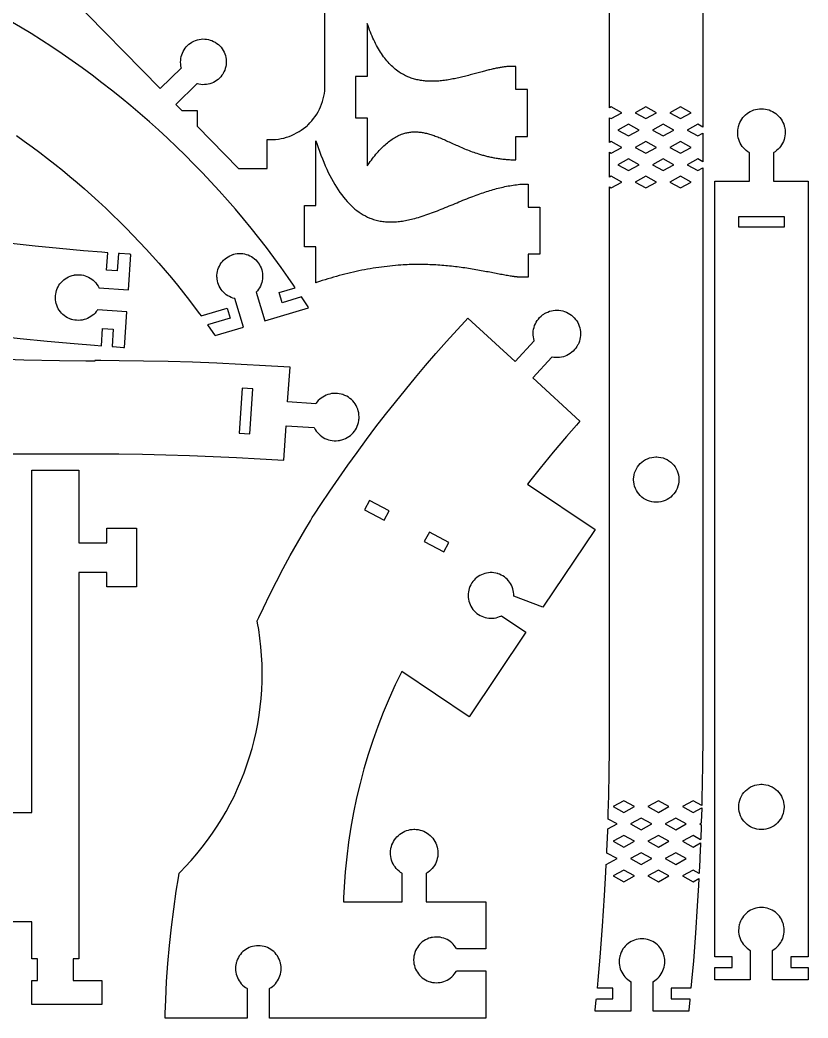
# Model space of a CAD drawing. Extents: x 0 to 398, y 0 to 295.
# Drawn here: x 257.1 to 393.6, y 0 to 172.9 of the extents above; entities that cross this region are included whole.
import ezdxf

# ---------------------------------------------------------------- set-up
doc = ezdxf.new("R2010")
doc.units = 0
doc.layers.get('0').update_dxf_attribs({"linetype": 'CONTINUOUS'})

msp = doc.modelspace()

# ---------------------------------------------------------------- linework, layer by layer
at = {"color": 0}
for points in [[(265.671, 177.1), (281.431, 160.989), (285.09, 164.568), (285.068, 164.649), (285.015, 164.894), (284.969, 165.222), (284.951, 165.55), (284.96, 165.874), (284.994, 166.196), (285.056, 166.511), (285.14, 166.819), (285.251, 167.121), (285.385, 167.411), (285.543, 167.69), (285.722, 167.957), (285.925, 168.208), (286.149, 168.444), (286.393, 168.663), (286.657, 168.862), (286.868, 169), (286.94, 169.042), (287.013, 169.083), (287.237, 169.196), (287.543, 169.322), (287.856, 169.422), (288.172, 169.496), (288.492, 169.543), (288.813, 169.564), (289.133, 169.558), (289.451, 169.526), (289.767, 169.469), (290.076, 169.388), (290.379, 169.281), (290.674, 169.149), (290.958, 168.992), (291.232, 168.81), (291.49, 168.604), (291.676, 168.435), (291.735, 168.375), (291.793, 168.315), (291.96, 168.125), (292.158, 167.861), (292.335, 167.585), (292.485, 167.297), (292.611, 167), (292.711, 166.694), (292.786, 166.382), (292.836, 166.067), (292.861, 165.747), (292.858, 165.426), (292.831, 165.106), (292.778, 164.788), (292.697, 164.472), (292.59, 164.164), (292.456, 163.861), (292.339, 163.638), (292.296, 163.567), (292.251, 163.494), (292.11, 163.288), (291.906, 163.026), (291.682, 162.788), (291.44, 162.569), (291.185, 162.374), (290.914, 162.199), (290.632, 162.047), (290.338, 161.921), (290.035, 161.817), (289.724, 161.737), (289.407, 161.683), (289.085, 161.656), (288.761, 161.654), (288.433, 161.681), (288.107, 161.733), (287.862, 161.792), (287.782, 161.815), (284.124, 158.236), (285.179, 157.156), (287.826, 157.156), (287.826, 154.45), (294.961, 147.156), (299.958, 147.156), (299.958, 152.15), (300.081, 152.143), (300.444, 152.133), (300.928, 152.142), (301.41, 152.175), (301.886, 152.232), (302.358, 152.313), (302.825, 152.417), (303.286, 152.544), (303.739, 152.696), (304.183, 152.869), (304.619, 153.067), (305.044, 153.285), (305.46, 153.525), (305.862, 153.786), (306.253, 154.068), (306.629, 154.372), (306.903, 154.612), (306.992, 154.696), (307.081, 154.779), (307.338, 155.039), (307.662, 155.396), (307.968, 155.768), (308.254, 156.156), (308.519, 156.554), (308.763, 156.967), (308.985, 157.389), (309.185, 157.822), (309.364, 158.265), (309.519, 158.717), (309.651, 159.176), (309.761, 159.643), (309.847, 160.115), (309.908, 160.594), (309.946, 161.076), (309.958, 161.44), (309.958, 161.563), (309.958, 180.447)], [(375.421, 181.286), (375.421, 154.311), (374.533, 154.79), (372.69, 153.794), (374.533, 152.799), (375.421, 153.279), (375.421, 148.311), (374.533, 148.79), (372.69, 147.794), (374.533, 146.799), (375.421, 147.279), (375.421, 147.279), (375.421, 50.5636), (375.421, 48.8426), (375.372, 43.6796), (375.263, 37.9439), (375.231, 36.7969), (373.708, 37.62), (371.865, 36.624), (373.708, 35.6282), (375.221, 36.4461), (375.215, 36.2232), (375.146, 33.9943), (375.139, 33.7714), (374.865, 33.624), (375.129, 33.4821), (375.121, 33.2671), (375.042, 31.1183), (375.033, 30.9033), (373.708, 31.62), (371.865, 30.624), (373.708, 29.6282), (375.011, 30.3325), (375.001, 30.1082), (374.906, 27.8642), (374.894, 27.6397), (374.865, 27.624), (374.893, 27.6092), (374.883, 27.3957), (374.779, 25.26), (374.769, 25.0465), (373.708, 25.62), (371.865, 24.624), (373.708, 23.6282), (374.724, 24.1772), (374.661, 22.9904), (374.45, 19.4308), (374.132, 14.6875), (373.768, 9.94726), (373.468, 6.39426), (373.36, 5.21056), (369.946, 5.21056), (369.946, 3.36057), (373.188, 3.36057), (373.171, 3.18138), (372.997, 1.38971), (372.979, 1.21056), (366.796, 1.21056), (366.796, 6.32937), (366.869, 6.37011), (367.082, 6.50472), (367.349, 6.70085), (367.596, 6.91629), (367.821, 7.14947), (368.026, 7.39887), (368.21, 7.66308), (368.371, 7.94043), (368.508, 8.22949), (368.622, 8.52869), (368.713, 8.83658), (368.776, 9.15158), (368.815, 9.47217), (368.828, 9.79682), (368.813, 10.124), (368.771, 10.4523), (368.721, 10.699), (368.7, 10.78), (368.679, 10.8611), (368.603, 11.1007), (368.479, 11.408), (368.333, 11.701), (368.164, 11.9786), (367.975, 12.2398), (367.765, 12.4836), (367.536, 12.7089), (367.292, 12.9149), (367.031, 13.1004), (366.756, 13.2645), (366.467, 13.4061), (366.165, 13.5242), (365.854, 13.6178), (365.535, 13.686), (365.206, 13.7277), (364.954, 13.7417), (364.871, 13.7417), (364.787, 13.7417), (364.536, 13.7277), (364.208, 13.686), (363.888, 13.6178), (363.576, 13.5242), (363.276, 13.4061), (362.987, 13.2645), (362.711, 13.1004), (362.45, 12.9149), (362.206, 12.7089), (361.978, 12.4836), (361.768, 12.2398), (361.578, 11.9786), (361.41, 11.701), (361.263, 11.408), (361.14, 11.1007), (361.063, 10.8611), (361.042, 10.78), (361.021, 10.699), (360.971, 10.4523), (360.929, 10.124), (360.915, 9.79682), (360.926, 9.47217), (360.965, 9.15158), (361.031, 8.83658), (361.119, 8.52869), (361.233, 8.22949), (361.372, 7.94043), (361.532, 7.66308), (361.715, 7.39887), (361.921, 7.14947), (362.147, 6.91629), (362.393, 6.70085), (362.66, 6.50472), (362.874, 6.37011), (362.946, 6.32937), (362.946, 1.21056), (356.747, 1.21056), (356.765, 1.38971), (356.946, 3.18138), (356.963, 3.36057), (359.796, 3.36057), (359.796, 5.21056), (357.14, 5.21056), (357.267, 6.54579), (357.614, 10.5542), (358.028, 15.9025), (358.382, 21.2551), (358.611, 25.2721), (358.678, 26.6115), (360.55, 27.624), (358.771, 28.586), (358.787, 28.9333), (358.929, 32.4075), (358.943, 32.755), (360.55, 33.624), (359.003, 34.461), (359.036, 35.4671), (359.119, 38.4857), (359.203, 42.5113), (359.254, 46.5372), (359.271, 49.5571), (359.271, 50.5636), (359.271, 143.94), (359.533, 143.799), (361.375, 144.794), (359.533, 145.79), (359.271, 145.649), (359.271, 149.94), (359.533, 149.799), (361.375, 150.794), (359.533, 151.79), (359.271, 151.649), (359.271, 155.94), (359.533, 155.799), (361.375, 156.794), (359.533, 157.79), (359.271, 157.649), (359.271, 181.286)], [(256.51, 152.829), (257.868, 151.868), (259.214, 150.893), (260.547, 149.9), (261.868, 148.893), (263.176, 147.869), (264.472, 146.831), (265.754, 145.775), (267.024, 144.706), (268.281, 143.621), (269.524, 142.521), (270.753, 141.406), (271.969, 140.275), (273.171, 139.131), (274.36, 137.972), (275.535, 136.798), (276.694, 135.61), (277.84, 134.408), (278.972, 133.192), (280.089, 131.962), (281.19, 130.718), (282.278, 129.46), (283.35, 128.189), (284.408, 126.904), (285.45, 125.606), (286.476, 124.295), (287.487, 122.97), (288.236, 121.969), (288.483, 121.633), (292.999, 122.977), (293.526, 121.204), (289.633, 120.045), (289.743, 119.891), (290.826, 118.344), (290.933, 118.189), (295.824, 119.644), (294.346, 124.609), (294.264, 124.627), (294.021, 124.696), (293.71, 124.808), (293.412, 124.944), (293.129, 125.103), (292.861, 125.283), (292.61, 125.484), (292.376, 125.704), (292.162, 125.942), (291.968, 126.196), (291.794, 126.466), (291.643, 126.749), (291.514, 127.045), (291.41, 127.353), (291.331, 127.671), (291.276, 127.998), (291.254, 128.248), (291.251, 128.332), (291.249, 128.415), (291.253, 128.667), (291.283, 128.997), (291.34, 129.319), (291.422, 129.633), (291.531, 129.938), (291.661, 130.231), (291.815, 130.512), (291.992, 130.78), (292.189, 131.032), (292.407, 131.268), (292.643, 131.486), (292.897, 131.685), (293.168, 131.863), (293.456, 132.02), (293.76, 132.154), (293.996, 132.239), (294.076, 132.263), (294.157, 132.287), (294.401, 132.345), (294.728, 132.398), (295.054, 132.425), (295.379, 132.424), (295.701, 132.396), (296.018, 132.343), (296.329, 132.264), (296.632, 132.161), (296.925, 132.033), (297.208, 131.882), (297.479, 131.708), (297.735, 131.512), (297.976, 131.294), (298.2, 131.055), (298.406, 130.796), (298.547, 130.588), (298.592, 130.516), (298.635, 130.445), (298.751, 130.222), (298.886, 129.92), (298.993, 129.61), (299.074, 129.295), (299.129, 128.977), (299.157, 128.657), (299.158, 128.336), (299.135, 128.017), (299.085, 127.701), (299.01, 127.389), (298.91, 127.083), (298.785, 126.786), (298.633, 126.498), (298.458, 126.221), (298.26, 125.957), (298.094, 125.767), (298.036, 125.707), (299.514, 120.742), (307.118, 123.005), (307.017, 123.163), (305.999, 124.729), (305.896, 124.885), (302.556, 123.891), (302.028, 125.664), (304.819, 126.494), (304.518, 126.937), (303.604, 128.257), (302.367, 130.001), (301.106, 131.727), (299.821, 133.434), (298.514, 135.122), (297.183, 136.79), (295.832, 138.439), (294.457, 140.068), (293.06, 141.678), (291.642, 143.267), (290.201, 144.835), (288.74, 146.383), (287.257, 147.911), (285.754, 149.418), (284.229, 150.903), (282.685, 152.367), (281.121, 153.81), (279.536, 155.229), (277.931, 156.628), (276.307, 158.004), (274.664, 159.358), (273.001, 160.689), (271.321, 161.997), (269.621, 163.282), (267.903, 164.544), (266.167, 165.782), (264.411, 166.997), (262.64, 168.188), (260.85, 169.354), (259.043, 170.496), (257.219, 171.614), (255.842, 172.436)], [(252.453, 118.225), (257.142, 117.712), (261.835, 117.243), (266.532, 116.819), (270.06, 116.528), (271.235, 116.439), (271.438, 119.417), (273.283, 119.291), (273.081, 116.303), (273.258, 116.29), (275.046, 116.165), (275.225, 116.152), (275.642, 122.288), (270.535, 122.635), (270.489, 122.565), (270.34, 122.362), (270.126, 122.11), (269.896, 121.878), (269.647, 121.668), (269.385, 121.48), (269.108, 121.315), (268.821, 121.174), (268.524, 121.056), (268.217, 120.963), (267.904, 120.894), (267.585, 120.851), (267.263, 120.834), (266.938, 120.844), (266.612, 120.881), (266.287, 120.945), (266.044, 121.011), (265.965, 121.038), (265.886, 121.064), (265.653, 121.157), (265.354, 121.3), (265.072, 121.466), (264.806, 121.654), (264.558, 121.861), (264.329, 122.087), (264.119, 122.329), (263.931, 122.588), (263.764, 122.861), (263.619, 123.147), (263.497, 123.444), (263.4, 123.752), (263.328, 124.069), (263.281, 124.393), (263.261, 124.724), (263.265, 124.975), (263.271, 125.059), (263.276, 125.142), (263.307, 125.392), (263.371, 125.717), (263.461, 126.032), (263.575, 126.336), (263.714, 126.628), (263.875, 126.906), (264.057, 127.17), (264.26, 127.417), (264.482, 127.648), (264.722, 127.86), (264.979, 128.053), (265.253, 128.225), (265.542, 128.374), (265.843, 128.501), (266.158, 128.602), (266.403, 128.663), (266.485, 128.678), (266.567, 128.694), (266.817, 128.726), (267.147, 128.746), (267.475, 128.739), (267.797, 128.704), (268.115, 128.644), (268.425, 128.558), (268.726, 128.448), (269.017, 128.314), (269.296, 128.157), (269.561, 127.977), (269.813, 127.777), (270.047, 127.555), (270.265, 127.314), (270.463, 127.053), (270.64, 126.774), (270.761, 126.552), (270.796, 126.477), (275.903, 126.129), (276.321, 132.265), (276.142, 132.277), (274.354, 132.403), (274.176, 132.416), (273.972, 129.418), (272.126, 129.543), (272.331, 132.553), (271.282, 132.633), (268.138, 132.891), (263.949, 133.265), (259.763, 133.677), (255.582, 134.124)], [(172.544, 97.7147), (270.165, 97.7147), (271.186, 97.7147), (274.249, 97.6974), (278.332, 97.6453), (282.414, 97.5585), (286.496, 97.4369), (290.575, 97.2807), (294.654, 97.0899), (298.731, 96.8642), (301.787, 96.6733), (302.807, 96.6039), (303.214, 102.59), (308.083, 102.259), (308.122, 102.182), (308.25, 101.957), (308.439, 101.673), (308.649, 101.409), (308.876, 101.165), (309.122, 100.941), (309.385, 100.739), (309.661, 100.559), (309.951, 100.402), (310.253, 100.269), (310.565, 100.16), (310.885, 100.077), (311.213, 100.019), (311.546, 99.9881), (311.883, 99.9844), (312.222, 100.009), (312.479, 100.045), (312.564, 100.062), (312.647, 100.079), (312.899, 100.144), (313.222, 100.252), (313.532, 100.384), (313.828, 100.541), (314.107, 100.72), (314.371, 100.92), (314.617, 101.14), (314.844, 101.379), (315.051, 101.635), (315.239, 101.907), (315.403, 102.195), (315.544, 102.496), (315.661, 102.809), (315.753, 103.133), (315.818, 103.468), (315.85, 103.724), (315.857, 103.81), (315.862, 103.896), (315.865, 104.155), (315.846, 104.495), (315.799, 104.829), (315.725, 105.155), (315.626, 105.473), (315.501, 105.78), (315.354, 106.075), (315.183, 106.357), (314.99, 106.624), (314.776, 106.875), (314.542, 107.109), (314.289, 107.324), (314.017, 107.52), (313.728, 107.693), (313.422, 107.844), (313.182, 107.942), (313.101, 107.97), (313.019, 107.998), (312.771, 108.069), (312.438, 108.139), (312.103, 108.181), (311.768, 108.195), (311.436, 108.183), (311.108, 108.143), (310.785, 108.078), (310.467, 107.986), (310.158, 107.87), (309.86, 107.729), (309.574, 107.565), (309.299, 107.377), (309.039, 107.165), (308.796, 106.932), (308.571, 106.676), (308.414, 106.471), (308.365, 106.399), (303.494, 106.731), (303.901, 112.717), (302.847, 112.789), (299.681, 112.986), (295.457, 113.22), (291.232, 113.417), (287.006, 113.579), (282.778, 113.704), (278.55, 113.794), (274.321, 113.847), (271.147, 113.865), (270.09, 113.865), (270.09, 113.796), (268.554, 113.796), (263.947, 113.836), (257.806, 113.954), (251.669, 114.151)], [(221.599, 35.6019), (259.175, 35.6019), (259.175, 94.8979), (267.325, 94.8979), (267.325, 82.3236), (272.175, 82.3236), (272.175, 84.8236), (277.325, 84.8236), (277.325, 74.6736), (277.325, 74.6736), (272.175, 74.6736), (272.175, 77.1736), (267.325, 77.1736), (267.325, 10.2494), (266.325, 10.2494), (266.325, 6.50846), (271.325, 6.50846), (271.325, 2.35846), (259.175, 2.35846), (259.175, 6.50846), (260.175, 6.50846), (260.175, 10.2494), (259.175, 10.2494), (259.175, 16.6707), (221.599, 16.6707)]]:
    msp.add_lwpolyline(points, dxfattribs=at)
for points in [[(317.271, 172.268), (317.271, 163.063), (315.271, 163.063), (315.271, 155.913), (317.271, 155.913), (317.271, 147.585), (317.285, 147.604), (317.289, 147.611), (317.303, 147.631), (317.307, 147.638), (317.317, 147.65), (317.321, 147.657), (317.325, 147.664), (317.331, 147.671), (317.335, 147.676), (317.339, 147.683), (317.353, 147.704), (317.357, 147.71), (317.371, 147.731), (317.375, 147.736), (317.385, 147.75), (317.389, 147.757), (317.403, 147.776), (317.407, 147.783), (317.601, 148.063), (317.796, 148.335), (317.992, 148.6), (318.186, 148.858), (318.382, 149.11), (318.579, 149.356), (318.775, 149.593), (318.972, 149.825), (319.169, 150.049), (319.367, 150.267), (319.565, 150.476), (319.764, 150.681), (319.964, 150.876), (320.162, 151.067), (320.362, 151.249), (320.564, 151.425), (320.764, 151.593), (320.965, 151.754), (321.167, 151.91), (321.369, 152.057), (321.572, 152.197), (321.776, 152.329), (321.979, 152.456), (322.183, 152.575), (322.389, 152.686), (322.594, 152.79), (322.8, 152.888), (323.006, 152.978), (323.213, 153.06), (323.421, 153.136), (323.592, 153.192), (323.764, 153.243), (323.938, 153.29), (324.11, 153.332), (324.283, 153.368), (324.458, 153.399), (324.633, 153.425), (324.808, 153.447), (324.985, 153.464), (325.161, 153.476), (325.338, 153.485), (325.515, 153.487), (325.694, 153.486), (325.874, 153.481), (326.054, 153.471), (326.235, 153.456), (326.417, 153.438), (326.599, 153.415), (326.782, 153.388), (326.965, 153.357), (327.151, 153.322), (327.338, 153.283), (327.524, 153.24), (327.713, 153.193), (327.901, 153.143), (328.09, 153.089), (328.282, 153.032), (328.474, 152.971), (328.667, 152.906), (328.861, 152.837), (329.057, 152.765), (329.271, 152.685), (329.485, 152.601), (329.701, 152.515), (329.919, 152.425), (330.139, 152.333), (330.36, 152.237), (330.582, 152.142), (330.807, 152.042), (331.032, 151.942), (331.26, 151.839), (331.49, 151.736), (331.721, 151.631), (331.956, 151.525), (332.19, 151.418), (332.428, 151.311), (332.667, 151.203), (332.908, 151.096), (333.153, 150.987), (333.399, 150.881), (333.646, 150.772), (333.897, 150.667), (334.15, 150.56), (334.404, 150.456), (334.661, 150.353), (334.922, 150.25), (335.183, 150.15), (335.449, 150.051), (335.715, 149.954), (335.986, 149.86), (336.258, 149.768), (336.533, 149.679), (336.706, 149.625), (336.878, 149.574), (337.051, 149.522), (337.225, 149.471), (337.401, 149.422), (337.578, 149.375), (337.756, 149.328), (337.935, 149.283), (338.114, 149.239), (338.294, 149.197), (338.478, 149.156), (338.66, 149.115), (338.844, 149.078), (339.031, 149.04), (339.217, 149.004), (339.404, 148.971), (339.593, 148.938), (339.783, 148.907), (339.974, 148.878), (340.167, 148.849), (340.36, 148.822), (340.554, 148.797), (340.75, 148.775), (340.946, 148.753), (341.144, 148.733), (341.343, 148.715), (341.544, 148.699), (341.746, 148.683), (341.949, 148.671), (342.151, 148.66), (342.153, 148.66), (342.153, 148.66), (343.021, 148.66), (343.021, 152.66), (345.021, 152.66), (345.021, 160.81), (343.021, 160.81), (343.021, 164.81), (342.156, 164.81), (342.018, 164.808), (341.879, 164.804), (341.736, 164.797), (341.59, 164.788), (341.443, 164.776), (341.292, 164.761), (341.138, 164.744), (340.982, 164.725), (340.822, 164.704), (340.661, 164.681), (340.497, 164.654), (340.331, 164.626), (340.161, 164.596), (339.99, 164.564), (339.817, 164.531), (339.64, 164.494), (339.463, 164.457), (339.282, 164.418), (339.099, 164.376), (338.914, 164.335), (338.728, 164.29), (338.539, 164.244), (338.347, 164.199), (338.154, 164.15), (337.96, 164.1), (337.763, 164.05), (337.564, 163.999), (337.364, 163.946), (337.161, 163.892), (336.958, 163.837), (336.753, 163.782), (336.519, 163.718), (336.285, 163.654), (336.049, 163.59), (335.81, 163.526), (335.571, 163.462), (335.331, 163.397), (335.088, 163.333), (334.846, 163.271), (334.601, 163.207), (334.356, 163.144), (334.111, 163.083), (333.864, 163.022), (333.617, 162.962), (333.369, 162.904), (333.121, 162.847), (332.874, 162.793), (332.625, 162.739), (332.376, 162.688), (332.128, 162.638), (331.879, 162.59), (331.631, 162.544), (331.383, 162.503), (331.136, 162.462), (330.889, 162.425), (330.643, 162.39), (330.397, 162.358), (330.151, 162.331), (329.908, 162.306), (329.665, 162.283), (329.424, 162.267), (329.183, 162.253), (328.954, 162.243), (328.726, 162.237), (328.5, 162.235), (328.275, 162.236), (328.051, 162.242), (327.829, 162.251), (327.608, 162.265), (327.389, 162.282), (327.171, 162.303), (326.954, 162.328), (326.739, 162.358), (326.526, 162.39), (326.314, 162.428), (326.104, 162.469), (325.896, 162.515), (325.69, 162.565), (325.485, 162.619), (325.282, 162.678), (325.081, 162.74), (324.882, 162.808), (324.685, 162.879), (324.489, 162.956), (324.294, 163.036), (324.103, 163.121), (323.912, 163.21), (323.725, 163.304), (323.539, 163.401), (323.356, 163.506), (323.174, 163.612), (322.994, 163.725), (322.817, 163.843), (322.589, 164.001), (322.364, 164.169), (322.142, 164.343), (321.924, 164.526), (321.71, 164.715), (321.497, 164.913), (321.289, 165.118), (321.085, 165.331), (320.883, 165.55), (320.686, 165.778), (320.49, 166.013), (320.3, 166.254), (320.111, 166.504), (319.926, 166.761), (319.746, 167.025), (319.567, 167.297), (319.392, 167.575), (319.221, 167.861), (319.053, 168.154), (318.888, 168.456), (318.726, 168.763), (318.567, 169.078), (318.412, 169.4), (318.26, 169.729), (318.111, 170.065), (317.967, 170.408), (317.824, 170.758), (317.685, 171.115), (317.549, 171.479), (317.417, 171.85), (317.285, 172.226), (317.285, 172.228), (317.283, 172.231), (317.283, 172.232), (317.282, 172.233), (317.282, 172.235), (317.282, 172.236), (317.281, 172.237), (317.281, 172.24), (317.279, 172.242), (317.279, 172.243), (317.279, 172.244), (317.278, 172.246), (317.278, 172.247), (317.276, 172.25), (317.276, 172.251), (317.276, 172.253), (317.275, 172.254), (317.275, 172.256), (317.275, 172.257), (317.274, 172.258), (317.274, 172.26), (317.272, 172.263), (317.272, 172.264), (317.272, 172.265), (317.271, 172.267), (317.271, 172.268)], [(363.69, 156.794), (365.533, 155.799), (367.375, 156.794), (365.533, 157.79), (363.69, 156.794)], [(371.533, 155.799), (373.375, 156.794), (371.533, 157.79), (369.69, 156.794), (371.533, 155.799)], [(380.486, 8.76828), (380.486, 10.6183), (377.486, 10.6183), (377.486, 144.96), (383.486, 144.96), (383.486, 149.842), (383.411, 149.885), (383.196, 150.028), (382.925, 150.236), (382.676, 150.462), (382.447, 150.707), (382.242, 150.968), (382.057, 151.243), (381.897, 151.531), (381.76, 151.831), (381.647, 152.14), (381.56, 152.46), (381.499, 152.785), (381.463, 153.115), (381.454, 153.45), (381.474, 153.786), (381.521, 154.124), (381.575, 154.376), (381.597, 154.46), (381.621, 154.543), (381.701, 154.789), (381.832, 155.104), (381.985, 155.404), (382.161, 155.688), (382.358, 155.956), (382.576, 156.206), (382.813, 156.436), (383.067, 156.646), (383.336, 156.836), (383.619, 157.004), (383.918, 157.149), (384.228, 157.269), (384.549, 157.364), (384.878, 157.435), (385.217, 157.476), (385.475, 157.49), (385.561, 157.49), (385.647, 157.49), (385.906, 157.476), (386.243, 157.435), (386.574, 157.364), (386.893, 157.269), (387.204, 157.149), (387.501, 157.004), (387.786, 156.836), (388.056, 156.646), (388.308, 156.436), (388.546, 156.206), (388.763, 155.956), (388.96, 155.688), (389.136, 155.404), (389.29, 155.104), (389.419, 154.789), (389.501, 154.543), (389.524, 154.46), (389.546, 154.376), (389.6, 154.124), (389.647, 153.786), (389.667, 153.45), (389.658, 153.115), (389.624, 152.785), (389.561, 152.46), (389.474, 152.14), (389.361, 151.831), (389.225, 151.531), (389.064, 151.243), (388.881, 150.968), (388.674, 150.707), (388.446, 150.462), (388.196, 150.236), (387.926, 150.028), (387.71, 149.885), (387.636, 149.842), (387.636, 144.96), (393.636, 144.96), (393.636, 10.6183), (390.636, 10.6183), (390.636, 8.76828), (393.636, 8.76828), (393.636, 6.61828), (387.486, 6.61828), (387.486, 11.7371), (387.558, 11.7778), (387.771, 11.9124), (388.037, 12.1086), (388.285, 12.3239), (388.511, 12.5572), (388.717, 12.8066), (388.9, 13.0708), (389.06, 13.3481), (389.199, 13.6372), (389.313, 13.9364), (389.401, 14.2443), (389.465, 14.5593), (389.504, 14.8799), (389.517, 15.2044), (389.503, 15.5318), (389.46, 15.86), (389.411, 16.1067), (389.39, 16.1878), (389.369, 16.2687), (389.292, 16.5085), (389.169, 16.8157), (389.022, 17.1087), (388.854, 17.3863), (388.664, 17.6475), (388.454, 17.8913), (388.226, 18.1167), (387.981, 18.3226), (387.721, 18.5082), (387.444, 18.6722), (387.156, 18.8137), (386.856, 18.9319), (386.544, 19.0256), (386.224, 19.0938), (385.896, 19.1354), (385.644, 19.1494), (385.561, 19.1494), (385.476, 19.1494), (385.226, 19.1354), (384.897, 19.0938), (384.576, 19.0256), (384.265, 18.9319), (383.965, 18.8137), (383.676, 18.6722), (383.401, 18.5082), (383.14, 18.3226), (382.894, 18.1167), (382.667, 17.8913), (382.457, 17.6475), (382.268, 17.3863), (382.099, 17.1087), (381.953, 16.8157), (381.829, 16.5085), (381.753, 16.2687), (381.732, 16.1878), (381.711, 16.1067), (381.661, 15.86), (381.619, 15.5318), (381.604, 15.2044), (381.617, 14.8799), (381.656, 14.5593), (381.719, 14.2443), (381.81, 13.9364), (381.924, 13.6372), (382.061, 13.3481), (382.222, 13.0708), (382.406, 12.8066), (382.61, 12.5572), (382.836, 12.3239), (383.083, 12.1086), (383.35, 11.9124), (383.563, 11.7778), (383.636, 11.7371), (383.636, 6.61828), (377.486, 6.61828), (377.486, 8.76828), (380.486, 8.76828)], [(362.533, 154.79), (360.69, 153.794), (362.533, 152.799), (364.375, 153.794), (362.533, 154.79)], [(368.533, 154.79), (366.69, 153.794), (368.533, 152.799), (370.375, 153.794), (368.533, 154.79)], [(308.544, 151.483), (308.776, 150.797), (309.014, 150.126), (309.256, 149.475), (309.503, 148.839), (309.754, 148.221), (310.011, 147.621), (310.272, 147.038), (310.539, 146.472), (310.811, 145.924), (311.088, 145.393), (311.369, 144.879), (311.657, 144.385), (311.949, 143.907), (312.246, 143.447), (312.549, 143.006), (312.856, 142.582), (313.168, 142.175), (313.486, 141.788), (313.81, 141.418), (314.138, 141.067), (314.472, 140.733), (314.811, 140.418), (315.156, 140.121), (315.504, 139.843), (315.86, 139.582), (316.219, 139.342), (316.585, 139.118), (316.957, 138.914), (317.333, 138.728), (317.715, 138.562), (317.931, 138.476), (318.149, 138.397), (318.368, 138.324), (318.59, 138.256), (318.814, 138.194), (319.039, 138.139), (319.265, 138.088), (319.494, 138.044), (319.724, 138.005), (319.956, 137.971), (320.19, 137.943), (320.425, 137.92), (320.662, 137.903), (320.9, 137.89), (321.14, 137.883), (321.383, 137.881), (321.626, 137.884), (321.872, 137.892), (322.118, 137.904), (322.367, 137.922), (322.617, 137.944), (322.868, 137.971), (323.121, 138.002), (323.375, 138.039), (323.631, 138.079), (323.889, 138.124), (324.147, 138.173), (324.408, 138.227), (324.669, 138.284), (324.933, 138.346), (325.197, 138.412), (325.514, 138.496), (325.832, 138.584), (326.151, 138.678), (326.472, 138.776), (326.796, 138.879), (327.121, 138.986), (327.446, 139.096), (327.774, 139.211), (328.103, 139.329), (328.433, 139.45), (328.765, 139.575), (329.099, 139.701), (329.433, 139.831), (329.768, 139.962), (330.106, 140.096), (330.442, 140.232), (330.781, 140.368), (331.119, 140.507), (331.46, 140.646), (331.801, 140.785), (332.143, 140.926), (332.485, 141.067), (332.828, 141.207), (333.172, 141.347), (333.515, 141.487), (333.86, 141.628), (334.204, 141.765), (334.55, 141.903), (334.894, 142.039), (335.24, 142.172), (335.586, 142.304), (335.879, 142.415), (336.174, 142.524), (336.467, 142.631), (336.76, 142.735), (337.053, 142.837), (337.347, 142.938), (337.64, 143.035), (337.932, 143.131), (338.225, 143.222), (338.518, 143.313), (338.81, 143.4), (339.103, 143.485), (339.394, 143.567), (339.686, 143.646), (339.978, 143.722), (340.268, 143.794), (340.558, 143.864), (340.849, 143.931), (341.139, 143.994), (341.429, 144.054), (341.718, 144.11), (342.007, 144.163), (342.294, 144.211), (342.583, 144.257), (342.869, 144.297), (343.157, 144.335), (343.443, 144.368), (343.729, 144.397), (344.014, 144.422), (344.299, 144.443), (344.299, 144.443), (344.299, 144.443), (344.3, 144.443), (344.3, 144.444), (344.3, 144.444), (344.3, 144.444), (345.178, 144.444), (345.178, 140.444), (347.178, 140.444), (347.178, 132.294), (345.178, 132.294), (345.178, 128.294), (344.303, 128.294), (344.253, 128.294), (344.2, 128.295), (344.147, 128.295), (344.094, 128.297), (344.04, 128.298), (343.985, 128.3), (343.929, 128.303), (343.874, 128.306), (343.815, 128.308), (343.758, 128.312), (343.7, 128.316), (343.64, 128.32), (343.581, 128.324), (343.521, 128.329), (343.458, 128.334), (343.397, 128.34), (343.335, 128.346), (343.271, 128.352), (343.207, 128.358), (343.142, 128.365), (343.076, 128.372), (343.011, 128.379), (342.944, 128.387), (342.876, 128.395), (342.808, 128.404), (342.739, 128.413), (342.669, 128.422), (342.6, 128.431), (342.529, 128.441), (342.457, 128.45), (342.249, 128.481), (342.033, 128.513), (341.814, 128.548), (341.589, 128.586), (341.358, 128.625), (341.122, 128.666), (340.882, 128.709), (340.636, 128.754), (340.386, 128.801), (340.131, 128.849), (339.869, 128.898), (339.606, 128.948), (339.336, 129), (339.063, 129.052), (338.786, 129.106), (338.504, 129.159), (338.218, 129.214), (337.929, 129.269), (337.635, 129.324), (337.338, 129.379), (337.037, 129.435), (336.733, 129.49), (336.425, 129.545), (336.114, 129.599), (335.8, 129.653), (335.482, 129.707), (335.162, 129.76), (334.839, 129.812), (334.513, 129.862), (334.185, 129.912), (333.853, 129.961), (333.529, 130.006), (333.204, 130.05), (332.876, 130.093), (332.547, 130.133), (332.215, 130.172), (331.882, 130.209), (331.547, 130.244), (331.21, 130.277), (330.872, 130.308), (330.532, 130.337), (330.19, 130.364), (329.847, 130.389), (329.503, 130.412), (329.157, 130.433), (328.81, 130.451), (328.461, 130.468), (328.111, 130.481), (327.76, 130.493), (327.408, 130.502), (327.056, 130.509), (326.701, 130.513), (326.347, 130.515), (325.992, 130.514), (325.635, 130.511), (325.278, 130.505), (324.919, 130.497), (324.561, 130.485), (324.201, 130.471), (323.842, 130.454), (323.482, 130.435), (323.121, 130.413), (322.64, 130.378), (322.16, 130.339), (321.678, 130.295), (321.194, 130.247), (320.711, 130.194), (320.228, 130.136), (319.743, 130.073), (319.258, 130.006), (318.772, 129.934), (318.286, 129.858), (317.8, 129.777), (317.314, 129.691), (316.826, 129.601), (316.339, 129.506), (315.85, 129.407), (315.362, 129.303), (314.874, 129.194), (314.385, 129.082), (313.894, 128.965), (313.406, 128.843), (312.915, 128.717), (312.425, 128.587), (311.935, 128.452), (311.444, 128.313), (310.953, 128.17), (310.463, 128.022), (309.971, 127.87), (309.481, 127.714), (308.989, 127.553), (308.497, 127.389), (308.494, 127.388), (308.49, 127.387), (308.485, 127.384), (308.481, 127.383), (308.475, 127.381), (308.471, 127.38), (308.464, 127.377), (308.461, 127.377), (308.454, 127.374), (308.451, 127.373), (308.444, 127.371), (308.442, 127.37), (308.435, 127.368), (308.432, 127.366), (308.425, 127.364), (308.421, 127.363), (308.415, 127.361), (308.411, 127.36), (308.406, 127.357), (308.401, 127.356), (308.399, 127.355), (308.399, 133.565), (306.399, 133.565), (306.399, 140.715), (308.399, 140.715), (308.399, 151.926), (308.544, 151.483)], [(367.375, 150.794), (365.533, 151.79), (363.69, 150.794), (365.533, 149.799), (367.375, 150.794)], [(371.533, 149.799), (373.375, 150.794), (371.533, 151.79), (369.69, 150.794), (371.533, 149.799)], [(364.375, 147.794), (362.533, 148.79), (360.69, 147.794), (362.533, 146.799), (364.375, 147.794)], [(368.533, 146.799), (370.375, 147.794), (368.533, 148.79), (366.69, 147.794), (368.533, 146.799)], [(367.375, 144.794), (365.533, 145.79), (363.69, 144.794), (365.533, 143.799), (367.375, 144.794)], [(369.69, 144.794), (371.533, 143.799), (373.375, 144.794), (371.533, 145.79), (369.69, 144.794)], [(381.636, 138.81), (389.486, 138.81), (389.486, 136.96), (381.636, 136.96), (381.636, 138.81)], [(327.492, 20.1639), (337.846, 20.1639), (337.846, 12.0139), (332.726, 12.0139), (332.686, 12.0871), (332.551, 12.2997), (332.356, 12.5663), (332.14, 12.813), (331.907, 13.0392), (331.657, 13.2444), (331.393, 13.4276), (331.115, 13.5884), (330.826, 13.7261), (330.528, 13.8401), (330.219, 13.9297), (329.904, 13.9942), (329.583, 14.0331), (329.26, 14.0454), (328.932, 14.0308), (328.604, 13.9886), (328.357, 13.939), (328.276, 13.9181), (328.194, 13.8969), (327.956, 13.8202), (327.649, 13.6974), (327.356, 13.5509), (327.078, 13.3821), (326.817, 13.1922), (326.572, 12.9825), (326.347, 12.7545), (326.142, 12.5093), (325.956, 12.2484), (325.792, 11.9729), (325.65, 11.6842), (325.532, 11.3837), (325.438, 11.0726), (325.369, 10.7522), (325.328, 10.4239), (325.314, 10.1726), (325.314, 10.0889), (325.314, 10.0052), (325.328, 9.7539), (325.369, 9.42563), (325.438, 9.10525), (325.532, 8.79411), (325.65, 8.4936), (325.792, 8.20492), (325.956, 7.92947), (326.142, 7.66851), (326.347, 7.42333), (326.572, 7.19532), (326.817, 6.98568), (327.078, 6.79579), (327.356, 6.62696), (327.649, 6.48047), (327.956, 6.35764), (328.194, 6.28082), (328.276, 6.25976), (328.357, 6.23876), (328.604, 6.18924), (328.932, 6.14703), (329.26, 6.13243), (329.583, 6.14486), (329.904, 6.18365), (330.219, 6.24815), (330.528, 6.33772), (330.826, 6.45167), (331.115, 6.58942), (331.393, 6.75022), (331.657, 6.93349), (331.907, 7.13861), (332.14, 7.36481), (332.356, 7.61154), (332.551, 7.87815), (332.686, 8.09076), (332.726, 8.1639), (337.846, 8.1639), (337.846, 0.01389), (300.34, 0.01389), (300.34, 5.13271), (300.412, 5.17344), (300.625, 5.30806), (300.892, 5.50418), (301.139, 5.71957), (301.365, 5.95281), (301.569, 6.20221), (301.753, 6.46636), (301.914, 6.74376), (302.051, 7.03282), (302.165, 7.33203), (302.256, 7.63992), (302.319, 7.95486), (302.358, 8.27544), (302.371, 8.6001), (302.357, 8.92736), (302.314, 9.25558), (302.265, 9.50233), (302.244, 9.58333), (302.222, 9.66439), (302.146, 9.90403), (302.024, 10.2114), (301.876, 10.5043), (301.708, 10.7819), (301.518, 11.0431), (301.308, 11.2869), (301.081, 11.5123), (300.835, 11.7182), (300.574, 11.9038), (300.299, 12.0678), (300.01, 12.2094), (299.71, 12.3275), (299.399, 12.4212), (299.078, 12.4893), (298.75, 12.531), (298.499, 12.545), (298.415, 12.545), (298.331, 12.545), (298.079, 12.531), (297.751, 12.4893), (297.431, 12.4212), (297.119, 12.3275), (296.819, 12.2094), (296.531, 12.0678), (296.256, 11.9038), (295.994, 11.7182), (295.749, 11.5123), (295.521, 11.2869), (295.311, 11.0431), (295.121, 10.7819), (294.953, 10.5043), (294.806, 10.2114), (294.683, 9.90403), (294.607, 9.66439), (294.586, 9.58333), (294.564, 9.50233), (294.515, 9.25558), (294.472, 8.92736), (294.458, 8.6001), (294.471, 8.27544), (294.51, 7.95486), (294.574, 7.63992), (294.664, 7.33203), (294.778, 7.03282), (294.915, 6.74376), (295.076, 6.46636), (295.26, 6.20221), (295.464, 5.95281), (295.69, 5.71957), (295.938, 5.50418), (296.204, 5.30806), (296.417, 5.17344), (296.49, 5.13271), (296.49, 0.01389), (282.258, 0.01389), (282.278, 0.80219), (282.365, 3.16635), (282.528, 6.31554), (282.749, 9.46078), (283.025, 12.6013), (283.358, 15.7363), (283.749, 18.865), (284.194, 21.9867), (284.564, 24.3233), (284.697, 25.1006), (284.965, 25.3674), (285.756, 26.1846), (286.775, 27.2967), (287.757, 28.4358), (288.701, 29.601), (289.606, 30.7914), (290.471, 32.0057), (291.297, 33.2433), (292.083, 34.5029), (292.829, 35.7837), (293.535, 37.0846), (294.2, 38.4047), (294.824, 39.7429), (295.407, 41.0982), (295.949, 42.4697), (296.447, 43.8562), (296.904, 45.2571), (297.319, 46.6711), (297.69, 48.0972), (298.019, 49.5346), (298.304, 50.9821), (298.546, 52.4388), (298.743, 53.9036), (298.896, 55.3757), (299.004, 56.8542), (299.067, 58.3376), (299.085, 59.8254), (299.057, 61.3165), (298.983, 62.8097), (298.864, 64.3042), (298.697, 65.7989), (298.483, 67.2929), (298.294, 68.4132), (298.224, 68.7851), (298.489, 69.3608), (299.3, 71.0801), (300.41, 73.3589), (301.553, 75.6211), (302.728, 77.8664), (303.936, 80.0944), (305.176, 82.3049), (306.449, 84.4972), (307.422, 86.1303), (307.753, 86.6714), (308.125, 87.2475), (309.254, 88.9681), (310.781, 91.2472), (312.332, 93.509), (313.908, 95.7529), (315.51, 97.9789), (317.136, 100.187), (318.786, 102.376), (320.46, 104.547), (322.158, 106.699), (323.881, 108.833), (325.626, 110.947), (327.396, 113.041), (329.189, 115.116), (331.006, 117.172), (332.846, 119.207), (334.239, 120.721), (334.707, 121.222), (342.893, 113.698), (346.196, 117.291), (346.171, 117.374), (346.108, 117.625), (346.05, 117.961), (346.021, 118.296), (346.018, 118.631), (346.042, 118.962), (346.093, 119.289), (346.169, 119.611), (346.272, 119.924), (346.399, 120.228), (346.55, 120.522), (346.725, 120.803), (346.922, 121.07), (347.143, 121.322), (347.385, 121.557), (347.649, 121.773), (347.86, 121.923), (347.932, 121.969), (348.006, 122.015), (348.232, 122.14), (348.54, 122.285), (348.856, 122.402), (349.178, 122.492), (349.504, 122.555), (349.833, 122.592), (350.164, 122.601), (350.493, 122.585), (350.819, 122.542), (351.143, 122.473), (351.46, 122.378), (351.769, 122.257), (352.069, 122.11), (352.36, 121.938), (352.638, 121.741), (352.838, 121.576), (352.901, 121.518), (352.964, 121.46), (353.144, 121.274), (353.365, 121.014), (353.561, 120.74), (353.732, 120.453), (353.878, 120.154), (354, 119.846), (354.096, 119.53), (354.165, 119.208), (354.21, 118.881), (354.228, 118.552), (354.219, 118.221), (354.183, 117.89), (354.121, 117.562), (354.031, 117.237), (353.912, 116.917), (353.807, 116.681), (353.767, 116.605), (353.728, 116.528), (353.596, 116.305), (353.401, 116.025), (353.189, 115.764), (352.956, 115.524), (352.706, 115.304), (352.44, 115.106), (352.161, 114.931), (351.868, 114.779), (351.565, 114.651), (351.251, 114.547), (350.929, 114.469), (350.601, 114.417), (350.268, 114.391), (349.931, 114.393), (349.592, 114.424), (349.336, 114.464), (349.251, 114.483), (345.947, 110.889), (354.132, 103.364), (353.542, 102.704), (351.793, 100.704), (349.5, 98.0051), (347.25, 95.2692), (345.592, 93.1942), (345.046, 92.4965), (356.736, 84.6431), (347.674, 71.1517), (342.672, 73.0839), (342.675, 73.1667), (342.668, 73.4154), (342.636, 73.7414), (342.579, 74.0603), (342.496, 74.3711), (342.389, 74.6722), (342.258, 74.9625), (342.106, 75.2407), (341.932, 75.5054), (341.736, 75.7553), (341.522, 75.989), (341.289, 76.2056), (341.037, 76.4033), (340.769, 76.5811), (340.486, 76.7376), (340.186, 76.8715), (339.953, 76.9574), (339.874, 76.9817), (339.794, 77.0058), (339.553, 77.0653), (339.231, 77.1213), (338.907, 77.1501), (338.586, 77.1525), (338.267, 77.129), (337.953, 77.0799), (337.644, 77.006), (337.343, 76.9078), (337.05, 76.786), (336.768, 76.6408), (336.497, 76.4729), (336.24, 76.2832), (335.997, 76.0718), (335.772, 75.8394), (335.564, 75.5868), (335.419, 75.3842), (335.375, 75.3142), (335.331, 75.2442), (335.21, 75.0268), (335.069, 74.7306), (334.957, 74.4268), (334.869, 74.1174), (334.808, 73.8038), (334.772, 73.4875), (334.761, 73.1703), (334.776, 72.8536), (334.817, 72.5392), (334.882, 72.2286), (334.972, 71.9233), (335.088, 71.6251), (335.226, 71.3356), (335.392, 71.0561), (335.581, 70.7885), (335.737, 70.5956), (335.793, 70.5342), (335.849, 70.4731), (336.026, 70.2986), (336.275, 70.0858), (336.537, 69.8964), (336.814, 69.7301), (337.1, 69.5879), (337.394, 69.4696), (337.699, 69.3757), (338.007, 69.3064), (338.321, 69.2619), (338.638, 69.2428), (338.957, 69.2492), (339.275, 69.2813), (339.59, 69.3393), (339.904, 69.4239), (340.211, 69.535), (340.439, 69.6354), (340.513, 69.6731), (344.763, 66.8186), (334.935, 52.19), (323.249, 60.0408), (322.958, 59.4596), (322.119, 57.7), (321.054, 55.3326), (320.054, 52.9401), (319.119, 50.5237), (318.251, 48.085), (317.45, 45.625), (316.714, 43.1454), (316.044, 40.6474), (315.443, 38.1322), (314.908, 35.6015), (314.443, 33.0564), (314.044, 30.4983), (313.715, 27.9288), (313.454, 25.3489), (313.263, 22.7601), (313.162, 20.8132), (313.14, 20.1639), (323.342, 20.1639), (323.342, 25.0457), (323.268, 25.0893), (323.051, 25.2324), (322.782, 25.4397), (322.532, 25.6664), (322.304, 25.911), (322.097, 26.1715), (321.914, 26.4469), (321.753, 26.7353), (321.617, 27.0353), (321.504, 27.3451), (321.417, 27.6635), (321.354, 27.9887), (321.319, 28.3193), (321.311, 28.6536), (321.331, 28.9903), (321.378, 29.3275), (321.432, 29.5808), (321.454, 29.6639), (321.476, 29.7471), (321.558, 29.9928), (321.688, 30.3078), (321.842, 30.6081), (322.017, 30.8924), (322.215, 31.1597), (322.432, 31.4092), (322.668, 31.6399), (322.922, 31.8504), (323.192, 32.0401), (323.476, 32.2078), (323.774, 32.3524), (324.083, 32.4731), (324.404, 32.5686), (324.735, 32.6382), (325.072, 32.6807), (325.331, 32.695), (325.417, 32.695), (325.503, 32.695), (325.761, 32.6807), (326.1, 32.6382), (326.429, 32.5686), (326.75, 32.4731), (327.06, 32.3524), (327.357, 32.2078), (327.642, 32.0401), (327.911, 31.8504), (328.165, 31.6399), (328.401, 31.4092), (328.619, 31.1597), (328.817, 30.8924), (328.993, 30.6081), (329.146, 30.3078), (329.275, 29.9928), (329.357, 29.7471), (329.379, 29.6639), (329.403, 29.5808), (329.456, 29.3275), (329.504, 28.9903), (329.522, 28.6536), (329.514, 28.3193), (329.479, 27.9887), (329.418, 27.6635), (329.331, 27.3451), (329.218, 27.0353), (329.081, 26.7353), (328.921, 26.4469), (328.736, 26.1715), (328.531, 25.911), (328.301, 25.6664), (328.053, 25.4397), (327.782, 25.2324), (327.567, 25.0893), (327.492, 25.0457), (327.492, 20.1639)], [(295.106, 101.287), (296.951, 101.162), (297.485, 108.993), (295.639, 109.119), (295.106, 101.287)], [(367.346, 97.1938), (367.446, 97.1938), (367.747, 97.1736), (368.136, 97.114), (368.513, 97.0174), (368.874, 96.8854), (369.217, 96.7201), (369.54, 96.5235), (369.842, 96.2975), (370.121, 96.0442), (370.374, 95.7654), (370.6, 95.4633), (370.796, 95.1397), (370.961, 94.7967), (371.094, 94.436), (371.19, 94.0599), (371.25, 93.6701), (371.271, 93.3692), (371.271, 93.2688), (371.271, 93.1685), (371.25, 92.8675), (371.19, 92.4778), (371.094, 92.1017), (370.961, 91.7411), (370.796, 91.3979), (370.6, 91.0743), (370.374, 90.7721), (370.121, 90.4935), (369.842, 90.2401), (369.54, 90.0142), (369.217, 89.8175), (368.874, 89.6522), (368.513, 89.5203), (368.136, 89.4236), (367.747, 89.364), (367.446, 89.3438), (367.346, 89.3438), (367.244, 89.3438), (366.944, 89.364), (366.554, 89.4236), (366.178, 89.5203), (365.818, 89.6522), (365.475, 89.8175), (365.151, 90.0142), (364.849, 90.2401), (364.569, 90.4935), (364.317, 90.7721), (364.09, 91.0743), (363.894, 91.3979), (363.729, 91.7411), (363.597, 92.1017), (363.5, 92.4778), (363.44, 92.8675), (363.421, 93.1685), (363.421, 93.2688), (363.421, 93.3692), (363.44, 93.6701), (363.5, 94.0599), (363.597, 94.436), (363.729, 94.7967), (363.894, 95.1397), (364.09, 95.4633), (364.317, 95.7654), (364.569, 96.0442), (364.849, 96.2975), (365.151, 96.5235), (365.475, 96.7201), (365.818, 96.8854), (366.178, 97.0174), (366.554, 97.114), (366.944, 97.1736), (367.244, 97.1938), (367.346, 97.1938)], [(317.685, 89.6696), (316.817, 88.036), (320.217, 86.2293), (321.085, 87.8629), (317.685, 89.6696)], [(328.035, 84.1696), (327.167, 82.5358), (330.567, 80.7292), (331.435, 82.3629), (328.035, 84.1696)], [(385.561, 40.5028), (385.661, 40.5028), (385.963, 40.4825), (386.351, 40.4231), (386.728, 40.3264), (387.089, 40.1943), (387.432, 40.029), (387.756, 39.8325), (388.057, 39.6065), (388.336, 39.3532), (388.589, 39.0744), (388.815, 38.7724), (389.013, 38.4486), (389.178, 38.1056), (389.31, 37.745), (389.406, 37.3688), (389.465, 36.9792), (389.486, 36.6781), (389.486, 36.5778), (389.486, 36.4775), (389.465, 36.1765), (389.406, 35.7867), (389.31, 35.4106), (389.178, 35.05), (389.013, 34.7069), (388.815, 34.3833), (388.589, 34.0811), (388.336, 33.8024), (388.057, 33.5492), (387.756, 33.3232), (387.432, 33.1265), (387.089, 32.9612), (386.728, 32.8293), (386.351, 32.7325), (385.963, 32.6731), (385.661, 32.6528), (385.561, 32.6528), (385.46, 32.6528), (385.16, 32.6731), (384.769, 32.7325), (384.393, 32.8293), (384.033, 32.9612), (383.69, 33.1265), (383.367, 33.3232), (383.064, 33.5492), (382.785, 33.8024), (382.532, 34.0811), (382.306, 34.3833), (382.11, 34.7069), (381.944, 35.05), (381.813, 35.4106), (381.715, 35.7867), (381.656, 36.1765), (381.636, 36.4775), (381.636, 36.5778), (381.636, 36.6781), (381.656, 36.9792), (381.715, 37.3688), (381.813, 37.745), (381.944, 38.1056), (382.11, 38.4486), (382.306, 38.7724), (382.532, 39.0744), (382.785, 39.3532), (383.064, 39.6065), (383.367, 39.8325), (383.69, 40.029), (384.033, 40.1943), (384.393, 40.3264), (384.769, 40.4231), (385.16, 40.4825), (385.46, 40.5028), (385.561, 40.5028)], [(361.708, 37.62), (359.865, 36.624), (361.708, 35.6282), (363.55, 36.624), (361.708, 37.62)], [(365.865, 36.624), (367.708, 35.6282), (369.55, 36.624), (367.708, 37.62), (365.865, 36.624)], [(366.55, 33.624), (364.708, 34.62), (362.865, 33.624), (364.708, 32.6282), (366.55, 33.624)], [(368.865, 33.624), (370.708, 32.6282), (372.55, 33.624), (370.708, 34.62), (368.865, 33.624)], [(361.708, 31.62), (359.865, 30.624), (361.708, 29.6282), (363.55, 30.624), (361.708, 31.62)], [(369.55, 30.624), (367.708, 31.62), (365.865, 30.624), (367.708, 29.6282), (369.55, 30.624)], [(366.55, 27.624), (364.708, 28.62), (362.865, 27.624), (364.708, 26.6282), (366.55, 27.624)], [(372.55, 27.624), (370.708, 28.62), (368.865, 27.624), (370.708, 26.6282), (372.55, 27.624)], [(361.708, 25.62), (359.865, 24.624), (361.708, 23.6282), (363.55, 24.624), (361.708, 25.62)], [(369.55, 24.624), (367.708, 25.62), (365.865, 24.624), (367.708, 23.6282), (369.55, 24.624)]]:
    msp.add_lwpolyline(points, close=True, dxfattribs=at)

doc.saveas('drawing.dxf')
